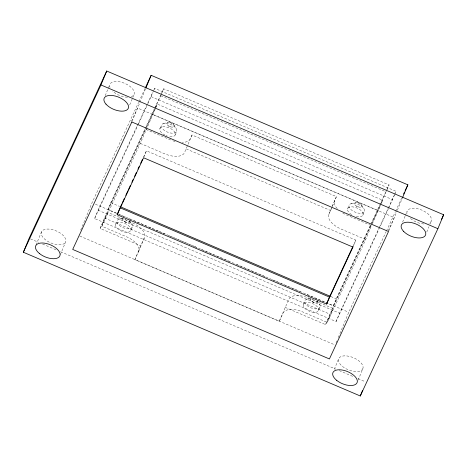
<?xml version="1.0" encoding="UTF-8"?>
<svg xmlns="http://www.w3.org/2000/svg" width="467" height="467" viewBox="0 0 467 467"><rect width="100%" height="100%" fill="white"/><g stroke="black" fill="none" stroke-linecap="round" stroke-linejoin="round"><path stroke-width="0.35" stroke-dasharray="2.33 1.75" d="M36.017 245.058L41.51 231.79M105.215 95.682L109.885 84.404M60.36 254.661L65.578 242.058A13.082 6.585 22.5 0 0 49.928 229.18A13.082 6.585 22.5 0 0 45.13 239.53A13.082 6.585 22.5 0 0 65.578 242.058M129.721 104.9L134.117 94.287M80.709 230.103L92.028 202.771L138.594 102.39M132.097 121.315L145.628 88.642M388.322 208.912L336.065 321.57L94.597 218.556L98.058 210.197L153.678 90.294M147.77 103.919L152.995 92.174M154.063 89.6L154.595 88.316L396.063 191.33L395.263 193.256M100.136 228.445L107.62 212.31L132.091 222.747A17.448 8.774 22.5 0 1 144.437 237.563L140.649 245.724L100.136 228.445L104.468 217.996L146.311 127.783M116.651 213.361L107.93 209.636L110.813 202.672L154.489 108.507M342.725 212.999A17.448 8.774 22.5 0 0 347.004 215.194L371.475 225.631L365.702 239.565L327.274 322.411L302.809 311.974A17.448 8.774 22.5 0 0 283.066 313.094L279.278 321.261L134.881 259.658L138.67 251.491A17.448 8.774 22.5 0 0 126.318 236.681L101.853 226.244L107.62 212.31M101.853 226.244L140.281 143.392L155.686 108M155.955 107.346L157.309 104.077L382.73 200.25L381.65 202.859M154.968 108.233L161.559 93.82M161.815 93.19L163.654 88.753L389.075 184.926L380.389 204.4M115.507 224.37L116.948 220.891M143.83 157.134L146.457 150.8L355.836 240.126L352.947 247.09M159.848 128.781L161.29 125.296M130.859 230.575A8.289 4.168 22.5 0 0 120.947 222.42A8.289 4.168 22.5 0 0 117.912 228.976A8.289 4.168 22.5 0 0 130.859 230.575L132.301 227.096A8.289 4.168 22.5 0 0 122.389 218.941A8.289 4.168 22.5 0 0 119.354 225.491A8.289 4.168 22.5 0 0 132.301 227.096M175.201 134.981L176.643 131.501A8.289 4.168 22.5 0 0 166.737 123.346A8.289 4.168 22.5 0 0 163.695 129.902A8.289 4.168 22.5 0 0 176.643 131.501M134.881 259.658L140.649 245.724M138.67 251.491L144.437 237.563M140.281 143.392L164.746 153.83A17.448 8.774 22.5 0 0 184.488 152.709L192.013 134.998L336.409 196.601L332.288 206.548M279.278 321.261L288.839 299.166A17.448 8.774 22.5 0 1 308.576 298.039L333.047 308.483L327.274 322.411M365.702 239.565L341.237 229.122A17.448 8.774 22.5 0 1 328.885 214.312L331.909 207.015M332.183 206.356L336.409 196.601M328.885 214.312L332.014 207.214M303.223 304.455L304.671 300.976M347.565 208.86L349.012 205.381M318.582 310.66A8.289 4.168 22.5 0 0 308.669 302.505A8.289 4.168 22.5 0 0 305.628 309.061A8.289 4.168 22.5 0 0 318.582 310.66L320.023 307.175A8.289 4.168 22.5 0 0 310.111 299.02A8.289 4.168 22.5 0 0 307.07 305.576A8.289 4.168 22.5 0 0 320.023 307.175M362.923 215.065L364.365 211.58A8.289 4.168 22.5 0 0 354.453 203.431A8.289 4.168 22.5 0 0 351.412 209.981A8.289 4.168 22.5 0 0 364.365 211.58M285.051 307.327L325.563 324.612L329.889 314.163L371.125 225.269M307.187 294.642L333.35 305.803L336.234 298.839L386.635 190.192M372.38 223.681L380.564 205.474M336.065 321.57L339.527 313.211L378.947 228.223M388.626 208.253L394.994 193.898M336.036 342.953L336.865 340.951M338.242 337.618L339.626 334.284M339.9 333.619L348.738 312.283L386.11 231.714M388.807 230.832L397.09 210.827M397.37 210.162L402.338 198.16M334.319 369.251L338.715 358.633M402.607 222.14L405.076 216.168M405.356 215.509L407.002 211.528M358.154 380.085L362.824 368.807A13.082 6.585 22.5 0 0 347.063 355.971A13.082 6.585 22.5 0 0 342.422 366.385A13.082 6.585 22.5 0 0 362.824 368.807M426.774 232.046L428.975 226.74M430.072 224.084L431.444 220.768M138.897 101.724L145.027 88.52M131.466 121.257L137.59 108.046L394.3 217.564L388.176 230.774M153.982 89.635L154.595 88.316M94.597 218.556L138.296 124.345M138.6 123.685L147.467 104.579M154.799 107.854L160.601 95.338M160.905 94.684L163.654 88.753M107.93 209.636L145.5 128.647M145.803 127.987L154.659 108.893M146.615 127.123L155.476 108.029M155.78 107.369L157.309 104.077M143.416 157.344L146.457 150.8M192.013 134.998L190.256 138.781A17.448 8.774 22.5 0 1 182.206 142.435M353.099 246.016L355.836 240.126M386.939 189.532L389.075 184.926M333.35 305.803L370.617 225.473M371.837 222.835L380.085 205.06M371.428 224.609L380.593 204.855M380.897 204.196L382.73 200.25M325.563 324.612L333.047 308.483M379.257 227.563L388.118 208.457M388.421 207.797L394.23 195.282M394.533 194.622L396.063 191.33M386.419 231.054L395.304 211.901M395.607 211.242L401.737 198.037M163.368 123.521L167.758 122.535M119.027 219.116L123.416 218.13M351.091 203.6L355.475 202.62M306.749 299.195L311.133 298.215M169.381 122.442A3.923 1.973 22.5 0 1 174.074 126.306A3.923 1.973 22.5 0 1 167.945 125.547A3.923 1.973 22.5 0 1 169.381 122.442L172.481 123.609M168.453 125.921L171.552 127.088M357.103 202.526A3.923 1.973 22.5 0 1 361.797 206.391A3.923 1.973 22.5 0 1 355.661 205.632A3.923 1.973 22.5 0 1 357.103 202.526L360.203 203.694M356.169 206.005L359.269 207.173M124.111 221.516L127.211 222.683M311.828 301.6L314.927 302.768M160.771 95.723L386.191 191.89M151.133 96.675L392.601 199.689M152.978 114.526L378.404 210.693M146.048 129.464L170.519 139.902A17.448 8.774 22.5 0 0 172.218 140.573M186.245 148.926L330.642 210.529M110.813 202.672L119.534 206.391M330.869 296.551L336.234 298.839M95.379 204.202L125.541 217.067M126.213 217.353L162.405 232.794M163.076 233.08L193.91 246.232M194.581 246.518L348.738 312.283M119.336 214.505L125.372 217.079M128.729 218.509L130.737 219.367M133.422 220.512L158.243 231.101M158.914 231.387L162.271 232.823M162.942 233.109L166.299 234.539M168.978 235.683L193.805 246.272M194.476 246.558L197.827 247.989M201.184 249.419L229.361 261.444M236.74 264.591L264.917 276.61M272.302 279.762L300.479 291.782M98.058 210.197L339.527 313.211M104.468 217.996L329.889 314.163M79.81 236.08L335.178 345.02M30.46 238.882L38.498 242.309M42.515 244.025L56.583 250.026M60.605 251.742L335.907 369.193M339.258 370.617L353.992 376.904M358.014 378.62L365.381 381.761M361.487 204.879L363.986 208.813M317.146 300.468L319.644 304.408M173.765 124.794L176.269 128.729M129.423 220.389L131.928 224.323M406.961 213.337A13.082 6.585 22.5 0 1 422.571 210.424A13.082 6.585 22.5 0 1 428.928 223.337M423.808 223.985A13.082 6.585 22.5 0 1 409.734 217.791M110.014 87.463A13.082 6.585 22.5 0 1 124.911 83.435A13.082 6.585 22.5 0 1 131.297 96.692M127.479 97.224A13.082 6.585 22.5 0 1 112.518 91.007M175.084 141.478A17.448 8.774 22.5 0 1 172.784 140.777M164.962 135.115A8.289 4.168 22.5 0 1 161.658 127.088A8.289 4.168 22.5 0 1 174.489 131.706A8.289 4.168 22.5 0 1 168.505 136.393M167.309 136.066A8.289 4.168 22.5 0 1 166.118 135.634M337.221 208.568A17.448 8.774 22.5 0 1 334.658 200.384M351.587 214.598A8.289 4.168 22.5 0 1 350.227 206.945A8.289 4.168 22.5 0 1 362.684 212.549A8.289 4.168 22.5 0 1 355.031 216.145M317.519 301.279A3.923 1.973 22.5 0 1 313.013 302.237A3.923 1.973 22.5 0 1 310.736 298.384M129.803 221.195A3.923 1.973 22.5 0 1 125.296 222.152A3.923 1.973 22.5 0 1 123.019 218.299"/><path stroke-width="0.7" d="M23.35 252.238L29.117 238.31L106.721 71.019L443.65 214.762L437.883 228.69L360.279 395.981L23.35 252.238L100.948 84.953L106.721 71.019M145.902 87.977L151.15 75.31L407.86 184.827L402.612 197.494M117.147 214.721L143.567 157.764L352.947 247.09L326.526 304.046L117.147 214.721L120.037 207.757L329.416 297.082L352.795 246.669M326.526 304.046L329.416 297.082M360.279 395.981L362.48 390.675M145.33 87.86L151.15 75.31M120.34 207.103L121.858 203.828M122.465 202.52L124.286 198.592M125.804 195.317L127.929 190.734M128.536 189.427L130.357 185.498M131.881 182.223L133.095 179.608M134.613 176.333L136.434 172.405M137.952 169.13L139.166 166.515M140.684 163.24L142.505 159.311M403.57 194.074L404.492 192.089M405.105 190.769L407.86 184.827M441.502 219.391L443.65 214.762M100.948 84.953L437.883 228.69M120.206 206.677L330.198 296.265M131.822 121.98L72.7 249.436L329.41 358.954L388.532 231.492L131.822 121.98M403.564 231.323A13.082 6.585 22.5 0 0 424.801 236.191A13.082 6.585 22.5 0 0 411.993 222.718A13.082 6.585 22.5 0 0 403.564 231.323M39.362 253.458A13.082 6.585 22.5 0 0 59.811 255.986A13.082 6.585 22.5 0 0 44.161 243.114A13.082 6.585 22.5 0 0 39.362 253.458M105.974 104.123A13.082 6.585 22.5 0 0 127.316 109.64A13.082 6.585 22.5 0 0 115.402 96.074A13.082 6.585 22.5 0 0 105.974 104.123M336.654 380.319A13.082 6.585 22.5 0 0 357.057 382.742A13.082 6.585 22.5 0 0 341.289 369.899A13.082 6.585 22.5 0 0 336.654 380.319"/></g></svg>
